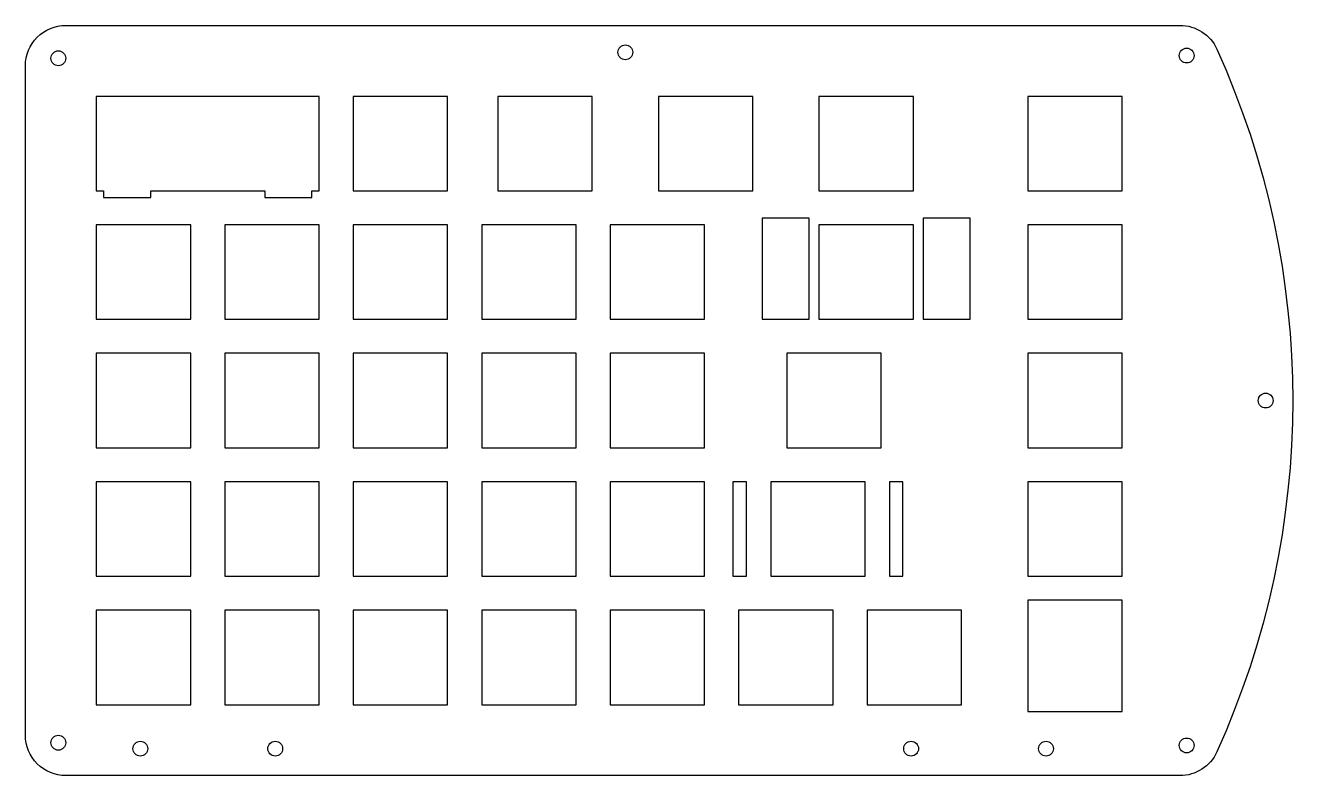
# Model space of a CAD drawing. Header units: millimetres. Extents: x -165 to 23, y -8 to 103.
import ezdxf

# ---------------------------------------------------------------- set-up
doc = ezdxf.new("R2010")
doc.units = ezdxf.units.MM
doc.layers.get('0').update_dxf_attribs({"linetype": 'CONTINUOUS'})

msp = doc.modelspace()

# ---------------------------------------------------------------- linework, layer by layer
msp.add_lwpolyline([(-159.16, -8, -0.414214), (-165.16, -2), (-165.16, 97.25, -0.414214), (-159.16, 103.25), (6.06, 103.25, -0.294603), (11.53, 99.72, -0.215656), (11.53, -4.47, -0.294603), (6.06, -8)], format="xyb", close=True)
for points in [[(-121.59, 92.72), (-154.64, 92.72), (-154.64, 78.72), (-153.55, 78.72), (-153.55, 77.72), (-146.55, 77.72), (-146.55, 78.72), (-129.67, 78.72), (-129.67, 77.72), (-122.67, 77.72), (-122.67, 78.72), (-121.59, 78.72)], [(-102.54, 92.72), (-116.54, 92.72), (-116.54, 78.72), (-102.54, 78.72)], [(-95.11, 78.72), (-81.11, 78.72), (-81.11, 92.72), (-95.11, 92.72)], [(-71.29, 78.72), (-57.29, 78.72), (-57.29, 92.72), (-71.29, 92.72)], [(-33.48, 78.72), (-33.48, 92.72), (-47.48, 92.72), (-47.48, 78.72)], [(-2.53, 78.72), (-2.53, 92.72), (-16.52, 92.72), (-16.52, 78.72)], [(-154.64, 73.67), (-154.64, 59.68), (-140.64, 59.68), (-140.64, 73.67)], [(-121.59, 59.68), (-121.59, 73.67), (-135.59, 73.67), (-135.59, 59.68)], [(-102.54, 59.68), (-102.54, 73.67), (-116.54, 73.67), (-116.54, 59.68)], [(-83.49, 59.68), (-83.49, 73.67), (-97.49, 73.67), (-97.49, 59.68)], [(-78.44, 73.67), (-78.44, 59.68), (-64.44, 59.68), (-64.44, 73.67)], [(-55.92, 59.68), (-48.92, 59.68), (-48.92, 74.67), (-55.92, 74.67)], [(-47.48, 73.67), (-47.48, 59.68), (-33.48, 59.68), (-33.48, 73.67)], [(-25.04, 59.68), (-25.04, 74.67), (-32.04, 74.67), (-32.04, 59.68)], [(-2.53, 59.68), (-2.53, 73.67), (-16.52, 73.67), (-16.52, 59.68)], [(-140.64, 54.62), (-154.64, 54.62), (-154.64, 40.62), (-140.64, 40.62)], [(-121.59, 54.62), (-135.59, 54.62), (-135.59, 40.62), (-121.59, 40.62)], [(-102.54, 54.62), (-116.54, 54.62), (-116.54, 40.62), (-102.54, 40.62)], [(-83.49, 54.62), (-97.49, 54.62), (-97.49, 40.62), (-83.49, 40.62)], [(-64.44, 54.62), (-78.44, 54.62), (-78.44, 40.62), (-64.44, 40.62)], [(-38.24, 54.62), (-52.24, 54.62), (-52.24, 40.62), (-38.24, 40.62)], [(-2.53, 54.62), (-16.52, 54.62), (-16.52, 40.62), (-2.53, 40.62)], [(-154.64, 35.58), (-154.64, 21.58), (-140.64, 21.58), (-140.64, 35.58)], [(-121.59, 21.58), (-121.59, 35.58), (-135.59, 35.58), (-135.59, 21.58)], [(-116.54, 21.58), (-102.54, 21.58), (-102.54, 35.58), (-116.54, 35.58)], [(-83.49, 35.58), (-97.49, 35.58), (-97.49, 21.58), (-83.49, 21.58)], [(-64.44, 21.58), (-64.44, 35.58), (-78.44, 35.58), (-78.44, 21.58)], [(-58.23, 35.58), (-60.23, 35.58), (-60.23, 21.58), (-58.23, 21.58)], [(-40.62, 21.58), (-40.62, 35.58), (-54.62, 35.58), (-54.62, 21.58)], [(-35.02, 35.58), (-37.03, 35.58), (-37.03, 21.58), (-35.02, 21.58)], [(-2.53, 35.58), (-16.52, 35.58), (-16.52, 21.58), (-2.53, 21.58)], [(-2.53, 1.52), (-2.53, 18.03), (-16.52, 18.03), (-16.52, 1.52)], [(-140.64, 2.52), (-140.64, 16.52), (-154.64, 16.52), (-154.64, 2.52)], [(-121.59, 2.52), (-121.59, 16.52), (-135.59, 16.52), (-135.59, 2.52)], [(-102.54, 16.52), (-116.54, 16.52), (-116.54, 2.52), (-102.54, 2.52)], [(-97.49, 16.52), (-97.49, 2.52), (-83.49, 2.52), (-83.49, 16.52)], [(-64.44, 16.52), (-78.44, 16.52), (-78.44, 2.52), (-64.44, 2.52)], [(-45.39, 16.52), (-59.39, 16.52), (-59.39, 2.52), (-45.39, 2.52)], [(-40.34, 16.52), (-40.34, 2.52), (-26.34, 2.52), (-26.34, 16.52)]]:
    msp.add_lwpolyline(points, close=True)
for centre in [(-76.2, 99.25), (7.04, 98.77), (-160.28, 98.37), (18.76, 47.62), (-160.28, -3.12), (-148.11, -4), (-128.11, -4), (-33.81, -4), (-13.81, -4), (7.04, -3.52)]:
    msp.add_circle(centre, 1.1)

doc.saveas('drawing.dxf')
